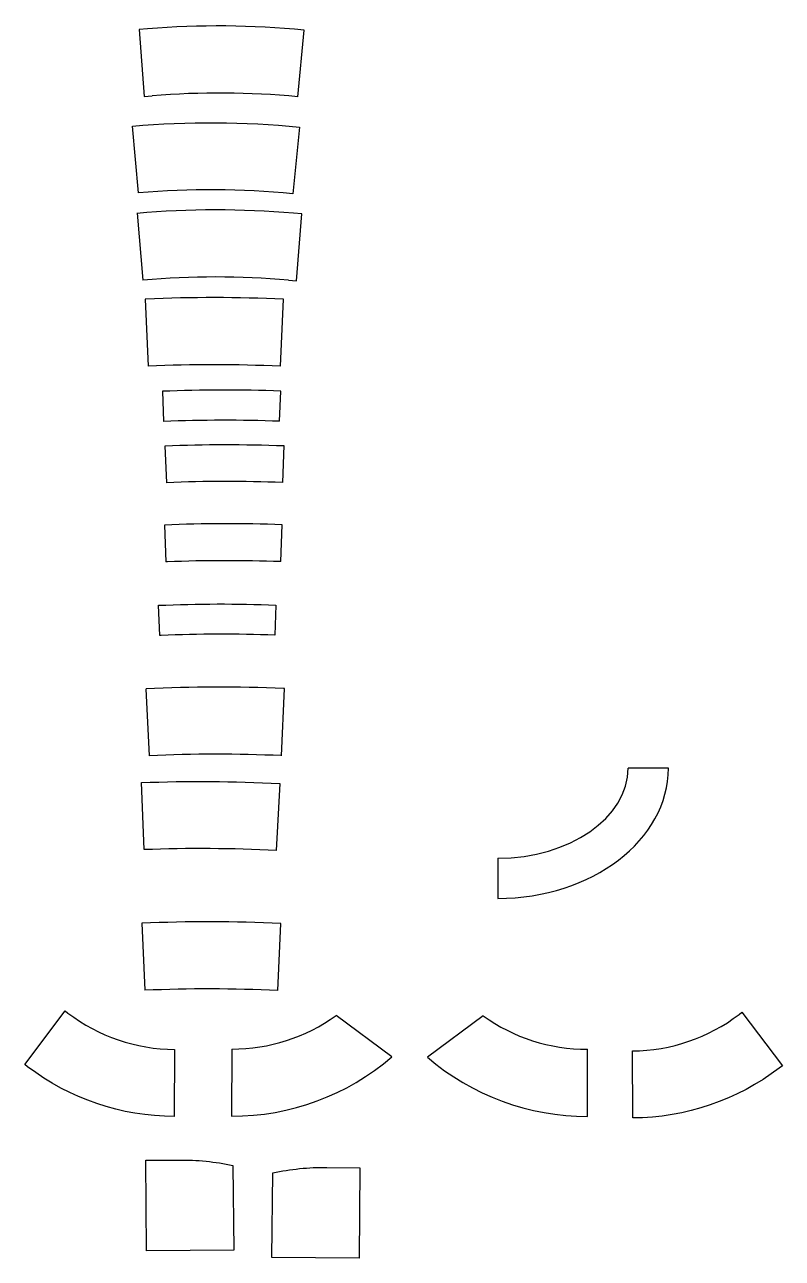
# Model space of a CAD drawing. Header units: inches. Extents: x -442 to -216, y -98 to 270.
import ezdxf

# ---------------------------------------------------------------- set-up
doc = ezdxf.new("R2010")
doc.units = ezdxf.units.IN
doc.layers.get('0').update_dxf_attribs({"linetype": 'CONTINUOUS'})

msp = doc.modelspace()

# ---------------------------------------------------------------- linework, layer by layer
for p, q in [((-405.57, 268.85), (-408.09, 268.66)), ((-408.09, 268.66), (-406.63, 248.71)), ((-360.81, 248.59), (-358.9, 268.5)), ((-406.63, 248.71), (-404.2, 248.89)), ((-408.74, 213.88), (-406.97, 193.96)), ((-359.55, 213.69), (-362.07, 213.9)), ((-361.15, 193.75), (-359.55, 213.69)), ((-363.58, 193.95), (-361.15, 193.75)), ((-406.29, 188.31), (-405.39, 168.33)), ((-365.98, 168.29), (-365.04, 188.27)), ((-401.17, 160.84), (-400.8, 151.85)), ((-366.22, 151.9), (-365.88, 160.89)), ((-400.57, 120.98), (-400.1, 109.99)), ((-365.88, 110.08), (-365.47, 121.07)), ((-406.06, 72.21), (-405.12, 52.23)), ((-365.71, 52.26), (-364.8, 72.24)), ((-250.27, 48.58), (-262.27, 48.58)), ((-301.15, 21.7), (-301.15, 9.7)), ((-407.29, 2.31), (-406.42, -17.67)), ((-366.79, -17.74), (-365.83, 2.24)), ((-332.75, -37.52), (-349.41, -25.2)), ((-305.51, -25.27), (-322.16, -37.59)), ((-380.44, -35.17), (-380.52, -55.17)), ((-274.4, -55.25), (-274.48, -35.25))]:
    msp.add_line(p, q)
for points in [[(-408.3, 219.94), (-410.07, 239.86, -0.046939), (-360.32, 239.59), (-362.31, 219.69, 0.04692)], [(-364.97, 144.65), (-365.4, 133.66, 0.019822), (-399.89, 133.61), (-400.35, 144.6, -0.019826)], [(-401.94, 88.06), (-402.32, 97.07, -0.019666), (-367.31, 97.16), (-367.64, 88.17, 0.019443), (-401.56, 88.1)], [(-366.15, 43.95), (-367.21, 23.98, 0.022884), (-406.61, 24.25), (-407.4, 44.23, -0.022891)], [(-397.54, -35.29), (-397.62, -55.29, -0.162294), (-441.34, -40.44), (-442.23, -39.76), (-430.18, -23.81), (-429.36, -24.43, 0.162788)], [(-260.96, -55.71), (-261.04, -35.71, 0.162788), (-229.22, -24.84), (-228.4, -24.22), (-216.34, -40.18), (-217.24, -40.86, -0.162294)], [(-380.12, -69.86), (-379.89, -95.1), (-405.89, -95.32), (-406.13, -68.33), (-396.3, -68.24, -0.055862)], [(-368.51, -97.31), (-368.29, -72.07, -0.055862), (-352.11, -70.45), (-342.28, -70.53), (-342.51, -97.53)]]:
    msp.add_lwpolyline(points, format="xyb", close=True)
for centre, radius, start, end in [((-385.01, -378.05), 450.75, 87.4601, 92.6762), ((-385.01, -378.05), 450.75, 87.4309, 87.4601), ((-385.01, -378.05), 430.75, 87.4317, 92.6754), ((-274.56, 17.75), 53, 234.2695, 270.0898)]:
    msp.add_arc(centre, radius, start, end)
for centre, major_axis, ratio, start_param, end_param in [((-384.18, 4.15), (-21.4, 264.7), 1, 6.107194, 6.283185), ((-384.18, 4.15), (-20.02, 244.75), 1, 6.106275, 6.283185), ((-385.31, -50.65), (23.24, 264.54), 1, 0, 0.175991), ((-385.31, -50.65), (21.73, 244.6), 1, 0, 0.17691), ((-386.09, -261.99), (-20.2, 450.3), 1, 6.282676, 6.283185), ((-386.09, -261.99), (-19.97, 450.31), 1, 6.192148, 6.283185), ((-386.09, -261.99), (20.11, 430.28), 1, 0, 0.091521), ((-382.84, -284.03), (-444.93, 16.96), 1, 4.712389, 4.791681), ((-382.84, -284.03), (435.88, 17.96), 1, 1.491516, 1.570796), ((-381.89, -324.88), (-445.95, 16.41), 1, 4.712389, 4.791046), ((-381.89, -324.88), (434.89, 17.78), 1, 1.493155, 1.570796), ((-323.35, -2236.45), (-2346.46, -76.31), 1, 4.712389, 4.712575), ((-301.27, 48.7), (-51, 0), 0.764706, 1.573247, 3.138388), ((-301.27, 48.7), (-39, 0), 0.692308, 1.574001, 3.136963), ((-387.37, -448), (21.53, 450.24), 1, 0, 0.092011), ((-387.37, -448), (-19.05, 430.33), 1, 6.191162, 6.283185), ((-380.36, 17.83), (30.95, -43.02), 1, 5.658003, 6.283185), ((-380.36, 17.83), (-0.16, -73), 1, 0, 0.712535), ((-274.56, 17.75), (0.16, -73), 1, 5.57065, 6.283185)]:
    msp.add_ellipse(centre, major_axis=major_axis, ratio=ratio, start_param=start_param, end_param=end_param)

doc.saveas('drawing.dxf')
